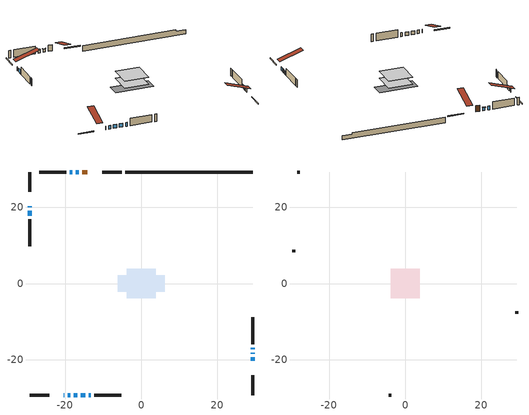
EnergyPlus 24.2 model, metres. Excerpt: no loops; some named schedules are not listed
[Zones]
conditioned space
 floor adiabatic (AdiabaticFloorConstruction): -3.87,-3.87 -3.87,3.87 3.87,3.87 3.87,-3.87 z0.46
 floor foundation (Slab1 construction): -6.17,-2.21 -6.17,2.21 6.17,2.21 6.17,-2.21 z-1.37
 wall outside (RimJoist1 construction): -5.18,29.28 -10.31,29.28 / -29.28,-29.28 -24.15,-29.28 / -29.28,29.28 -29.28,24.15 / 29.28,-29.28 29.28,-24.15 z0.46:0.76
 wall outside (AdiabaticWallConstruction 1): -14.15,29.28 -15.53,29.28 z0.46:2.49
 wall outside (AdiabaticWallConstruction): -20.31,-29.28 -20.24,-29.28 / 29.28,-20.31 29.28,-19.41 / -19.32,-29.28 -18.71,-29.28 / -29.28,20.31 -29.28,20 / 29.28,-18.49 29.28,-18.18 / 29.28,-17.25 29.28,-16.86 / -17.78,-29.28 -16.77,-29.28 / -15.84,-29.28 -14.67,-29.28 / -29.28,19.08 -29.28,17.77 / -13.74,-29.28 -13.25,-29.28 / -18.12,29.28 -18.79,29.28 z0.46:1.68; -16.45,29.28 -17.2,29.28 z0.46:1.45
 wall outside (Wall1 construction): -19.71,29.28 -26.76,29.28 / -12.32,-29.28 -5.27,-29.28 / -29.28,16.84 -29.28,9.79 / 29.28,-15.93 29.28,-8.89 z0.46:2.9
 wall foundation (FoundationWall1 construction): -4.25,29.28,-1.37 -4.25,29.28,0.46 25.92,29.28,0.46 25.92,29.28,0.02 29.28,29.28,0.02 29.28,29.28,-1.37
 window (WindowConstruction 7): -20.31,-29.28 -20.25,-29.28 z0.46:1.68
 window (WindowConstruction 6): 29.28,-20.31 29.28,-19.41 z0.46:1.68
 window (WindowConstruction 9): -19.32,-29.28 -18.71,-29.28 z0.46:1.68
 window (WindowConstruction 10): -29.28,20.31 -29.28,20 z0.46:1.68
 window (WindowConstruction 11): 29.28,-18.48 29.28,-18.18 z0.46:1.68
 window (WindowConstruction 8): 29.28,-17.25 29.28,-16.86 z0.46:1.68
 window (WindowConstruction): -17.78,-29.28 -16.77,-29.28 z0.46:1.68
 window (WindowConstruction 1): -15.84,-29.28 -14.67,-29.28 z0.46:1.68
 window (WindowConstruction 2): -29.28,19.08 -29.28,17.77 z0.46:1.68
 window (WindowConstruction 3): -13.74,-29.28 -13.25,-29.28 z0.46:1.68
 window (WindowConstruction 4): -16.46,29.28 -17.19,29.28 z0.46:1.45
 window (WindowConstruction 5): -18.12,29.28 -18.78,29.28 z0.46:1.68
 door (Door): -14.15,29.28 -15.53,29.28 z0.46:2.49
 ceiling adiabatic (AdiabaticFloorConstruction): 3.87,-3.87 3.87,3.87 -3.87,3.87 -3.87,-3.87 z0.46
attic - vented
 floor to conditioned space (Floor1 construction Reversed): -3.87,-3.87 -3.87,3.87 3.87,3.87 3.87,-3.87 z2.9
 wall outside (Wall2 construction): -27.69,29.28 -28.35,29.28 / -4.34,-29.28 -3.68,-29.28 / -29.28,8.86 -29.28,8.2 / 29.28,-7.96 29.28,-7.3 z0.46:2.9
 roof outside (Roof1 construction): -13.22,29.28,2.9 -13.22,21.75,5.41 -11.23,21.75,5.41 -11.23,29.28,2.9; -21.24,-29.28,2.9 -21.24,-21.75,5.41 -23.22,-21.75,5.41 -23.22,-29.28,2.9; -29.28,21.24,2.9 -21.75,21.24,5.41 -21.75,23.22,5.41 -29.28,23.22,2.9; 29.28,-21.24,2.9 21.75,-21.24,5.41 21.75,-23.22,5.41 29.28,-23.22,2.9
shading: -17.34,29.28 -16.31,29.28 -16.31,29.58 -17.34,29.58 z1.6
[Building]
Building 1: Terrain=Suburbs
[Site:Location]
Charlottetown AP_PE: Latitude {deg}=46.29; Longitude {deg}=-63.12; Time Zone {hr}=-4; Elevation {m}=48; Keep Site Location Information=Yes
[Site:GroundTemperature:Shallow]
1.81207, -0.126142, -0.281361, 0.638419, 4.33082, 8.00603, 11.1922, 13.2106, 13.3821, 11.7405, 8.63552, 5.07305
[Site:WaterMainsTemperature]
Calculation Method=Schedule; Temperature Schedule=mains temperature schedule
[Material] Roughness=Rough; Thermal Absorptance=0.9
Name | Thickness {m} | Conductivity {W/m-K} | Density {kg/m3} | Specific Heat {J/kg-K} | Solar Absorptance | Visible Absorptance
asphalt or fiberglass shingles | 0.00635 | 0.162714 | 1121.4 | 1465.45 | 0.4 | 0.4
ceiling loosefill ins | 0.0846667 | 0.0480833 | 16.02 | 1046.75 | 0.7 | 0.7
ceiling stud and cavity | 0.1397 | 0.0936684 | 65.682 | 1177.47 | 0.7 | 0.7
concrete 4.0 in. | 0.1016 | 1.803125 | 2242.8 | 837.4 | 0.7 | 0.7
concrete 8.0 in. | 0.2032 | 1.803125 | 2242.8 | 837.4 | 0.7 | 0.7
door material | 0.04445 | 0.0451087 | 512.64 | 1214.23 | 0.7 | 0.7
floor covering | 0.0127 | 0.0433444 | 54.468 | 1339.84 | 0.6 | 0.6
floor rigid ins; wall rigid ins | 0.512978 | 0.029427 | 32.04 | 1214.23 | 0.7 | 0.7
floor stud and cavity | 0.1397 | 1.75129 | 37.0049 | 1207.88 | 0.7 | 0.7
furniture material conditioned space 1 | 0.1524 | 0.115458 | 640.8 | 1214.23 | 0.6 | 0.6
gypsum board | 0.0127 | 0.160291 | 801 | 837.4 | 0.6 | 0.6
osb sheathing 0.5 in. | 0.0127 | 0.115458 | 512.64 | 1214.23 | 0.7 | 0.7
osb sheathing 0.75 in. | 0.01905 | 0.115458 | 512.64 | 1214.23 | 0.7 | 0.7
osb sheathing 2.0 in. | 0.0508 | 0.115458 | 512.64 | 1214.23 | 0.7 | 0.7
rim joist stud and cavity | 0.0508 | 0.0356798 | 125.044 | 1163.47 | 0.6 | 0.6
wall stud and cavity | 0.1397 | 0.110499 | 139.0536 | 1170.24 | 0.7 | 0.7
wall stud and cavity 1 | 0.0889 | 6.1454 | 50.32683 | 1063.81 | 0.6 | 0.6
wall stud and cavity 2 | 0.0889 | 0.380278 | 52.3479 | 1209.89 | 0.7 | 0.7
wall stud and cavity 3 | 0.0889 | 0.391764 | 83.0341 | 1211.67 | 0.7 | 0.7
wood siding | 0.0254 | 0.102417 | 544.68 | 1172.36 | 0.4 | 0.4
wood siding 1 | 0.00254 | 0.102417 | 544.68 | 1172.36 | 0.4 | 0.4
wood siding 2; wood siding 3; wood siding 4 | 0.0254 | 0.102417 | 544.68 | 1172.36 | 0.7 | 0.7
[WindowMaterial:SimpleGlazingSystem]
Name | U-Factor {W/m2-K} | Solar Heat Gain Coefficient
WindowMaterial | 2.99117 | 0.55
WindowMaterial 1 | 2.9378 | 0.6
WindowMaterial 10 | 3.05704 | 0.41
WindowMaterial 2 | 3.01899 | 0.51
WindowMaterial 3 | 3.04511 | 0.47
WindowMaterial 4 | 3.02467 | 0.5
WindowMaterial 5 | 3.02126 | 0.51
WindowMaterial 6 | 2.95313 | 0.58
WindowMaterial 7 | 3.03943 | 0.32
WindowMaterial 8 | 2.992306 | 0.59
WindowMaterial 9 | 5.14938 | 0.64
[Construction]
AdiabaticFloorConstruction: floor stud and cavity, floor rigid ins, osb sheathing 0.75 in., floor covering
AdiabaticWallConstruction: wood siding 3, wall rigid ins, wall stud and cavity 2, gypsum board
AdiabaticWallConstruction 1: wood siding 4, wall rigid ins, wall stud and cavity 2, gypsum board
Door: door material
Floor1 construction Reversed: gypsum board, ceiling stud and cavity, ceiling loosefill ins
FoundationWall1 construction: concrete 8.0 in.
furniture construction conditioned space 1: furniture material conditioned space 1
PartitionWallConstruction: gypsum board, wall stud and cavity 3, gypsum board
RimJoist1 construction: wood siding 2, osb sheathing 2.0 in., rim joist stud and cavity
Roof1 construction: asphalt or fiberglass shingles
Slab1 construction: concrete 4.0 in.
Wall1 construction: wood siding, osb sheathing 0.5 in., wall stud and cavity, gypsum board
Wall2 construction: wood siding 1, wall stud and cavity 1
WindowConstruction: WindowMaterial
WindowConstruction 1: WindowMaterial 1
WindowConstruction 10; WindowConstruction 9: WindowMaterial 9
WindowConstruction 11: WindowMaterial 10
WindowConstruction 2: WindowMaterial 2
WindowConstruction 3: WindowMaterial 3
WindowConstruction 4: WindowMaterial 4
WindowConstruction 5: WindowMaterial 5
WindowConstruction 6: WindowMaterial 6
WindowConstruction 7: WindowMaterial 7
WindowConstruction 8: WindowMaterial 8
[Zone] Multiplier=1; Part of Total Floor Area=Yes
Name | Volume {m3}
attic - vented | 24.3481
conditioned space | 247.3
[Space]
Name | Zone | Volume {m3}
attic - vented 1 | attic - vented | 24.3481
conditioned space 1 | conditioned space | 247.3
[ZoneInfiltration:EffectiveLeakageArea]
infil attic - vented 1: Zone or Space=attic - vented 1; Schedule=Always On Discrete; Effective Air Leakage Area {cm2}=2140.66; Stack Coefficient=0.000344091; Wind Coefficient=1.25331e-05
[ZoneMixing]
whole house fan mix: Zone or Space=attic - vented; Schedule=Always On Continuous; Design Flow Rate Calculation Method=Flow/Zone; Design Flow Rate {m3/s}=0; Source Zone or Space=conditioned space
[SurfaceProperty:ExposedFoundationPerimeter]
Slab1: Exposed Perimeter Calculation Method=TotalExposedPerimeter; Total Exposed Perimeter {m}=33.528
[InternalMass] Zone or ZoneList=conditioned space; Space or SpaceList=conditioned space 1
Name | Construction | Surface Area {m2}
furniture mass conditioned space 1 | furniture construction conditioned space 1 | 45.7599
partition wall mass | PartitionWallConstruction | 114.4
[Lights]
interior lighting: Zone or ZoneList or Space or SpaceList=conditioned space 1; Schedule=interior lighting schedule; Design Level Calculation Method=LightingLevel; Lighting Level {W}=343.2; Return Air Fraction=0; Fraction Radiant=0.6; Fraction Visible=0.2; Fraction Replaceable=1
[People]
occupants: Zone or ZoneList or Space or SpaceList=conditioned space 1; Number of People Schedule=occupants schedule; Number of People Calculation Method=People; Number of People=3; Fraction Radiant=0.314171; Sensible Heat Fraction=0.56303; Activity Level Schedule=occupants activity schedule; Carbon Dioxide Generation Rate {m3/s-W}=0; Enable ASHRAE 55 Comfort Warnings=No; Mean Radiant Temperature Calculation Type=EnclosureAveraged
[ElectricEquipment] Zone or ZoneList or Space or SpaceList=conditioned space 1; Design Level Calculation Method=EquipmentLevel
Name | Schedule | Design Level {W} | Fraction Latent | Fraction Radiant | Fraction Lost
clothes dryer | clothes dryer schedule | 140.772 | 0.015 | 0.081 | 0.85
clothes washer | clothes washer schedule | 32.1985 | 0.03 | 0.162 | 0.7
cooking range | cooking range schedule | 215.147 | 0.08 | 0.432 | 0.2
dishwasher | dishwasher schedule | 66.8632 | 0.3 | 0.18 | 0.4
fridge | fridge schedule | 72.9452 | 0 | 0.6 | 0
mech vent house fan | mech vent house fan schedule | 0 | 0 | 0 | 1
mech vent house fan cfis | mech vent house fan cfis schedule | 0 | 0 | 0 | 0
misc plug loads | misc plug loads schedule | 494.7 | 0.045 | 0.513 | 0.1
whole house fan | Always On Discrete | 0 | 0 | 0 | 1
[OtherEquipment] Zone or ZoneList or Space or SpaceList=conditioned space 1; Design Level Calculation Method=EquipmentLevel
Name | Fuel Type | Schedule | Design Level {W} | Fraction Latent | Fraction Radiant | Fraction Lost
clothes dryer 1 | Electricity | clothes dryer schedule | 0 | 0.015 | 0.081 | 0.85
cooking range 1 | Electricity | cooking range schedule | 0 | 0.08 | 0.432 | 0.2
general water use latent | None | general water use schedule | 62.594 | 1 | 0 | 0
general water use sensible | None | general water use schedule | -61.6891 | 0 | 0.6 | 0
mech vent house fan latent load | None | Always On Discrete | 0 | 1 | 0 | 0
mech vent house fan sensible load | None | Always On Discrete | 0 | 0 | 0 | 0
water heater energy adjustment1 | FuelOilNo2 | Always On Discrete | 0.01 | 0 | 0 | 1
[ZoneInfiltration:DesignFlowRate] Zone or ZoneList or Space or SpaceList=conditioned space 1; Schedule=Always On Discrete; Design Flow Rate Calculation Method=Flow/Zone; Design Flow Rate {m3/s}=0
infil flow; natural vent flow; whole house fan flow
[Foundation:Kiva]
Foundation Kiva 1: Initial Indoor Air Temperature {C}=21.1111; Wall Height Above Grade {m}=0.459974; Wall Depth Below Slab {m}=0.2032
[Foundation:Kiva:Settings]
Soil Conductivity {W/m-K}=0.849921; Soil Density {kg/m3}=1842.3; Soil Specific Heat {J/kg-K}=418.7; Ground Solar Absorptivity=0.9; Ground Thermal Absorptivity=0.9; Ground Surface Roughness {m}=0.03; Far-Field Width {m}=40; Deep-Ground Boundary Condition=ZeroFlux; Deep-Ground Depth {m}=40; Minimum Cell Dimension {m}=0.2; Maximum Cell Growth Coefficient=3; Simulation Timestep=Timestep
[Exterior:Lights]
exterior lighting: Schedule=exterior lighting schedule; Design Level {W}=75.6
[EnergyManagementSystem:GlobalVariable]
infil_program_Qfan
infil_program_Qinf
natural_vent_program_Qnv
natural_vent_program_Qwhf
[EnergyManagementSystem:Sensor]
Name | Output:Variable or Output:Meter Index Key | Output:Variable or Output:Meter
airflow_gain | infil flow | Infiltration Sensible Heat Gain Energy
airflow_gain_1 | natural vent flow | Infiltration Sensible Heat Gain Energy
airflow_gain_2 | whole house fan flow | Infiltration Sensible Heat Gain Energy
airflow_loss | infil flow | Infiltration Sensible Heat Loss Energy
airflow_loss_1 | natural vent flow | Infiltration Sensible Heat Loss Energy
airflow_loss_2 | whole house fan flow | Infiltration Sensible Heat Loss Energy
clg_load_cond |  | Cooling:EnergyTransfer:Zone:CONDITIONED SPACE
clg_sp_s; clg_sp_s_1 | cooling setpoint | Schedule Value
clothes_dryer_exhaust_0_sch_s | clothes dryer exhaust 0 schedule | Schedule Value
cool_season | cooling season schedule | Schedule Value
htg_load_cond |  | Heating:EnergyTransfer:Zone:CONDITIONED SPACE
htg_sp_s; htg_sp_s_1 | heating setpoint | Schedule Value
ig_ee_conv | clothes dryer | Electric Equipment Convective Heating Energy
ig_ee_conv_2 | cooking range | Electric Equipment Convective Heating Energy
ig_ee_conv_4 | fridge | Electric Equipment Convective Heating Energy
ig_ee_conv_5 | misc plug loads | Electric Equipment Convective Heating Energy
ig_ee_conv_6 | whole house fan | Electric Equipment Convective Heating Energy
ig_ee_rad | clothes dryer | Electric Equipment Radiant Heating Energy
ig_ee_rad_2 | cooking range | Electric Equipment Radiant Heating Energy
ig_ee_rad_4 | fridge | Electric Equipment Radiant Heating Energy
ig_ee_rad_5 | misc plug loads | Electric Equipment Radiant Heating Energy
ig_ee_rad_6 | whole house fan | Electric Equipment Radiant Heating Energy
ig_lgt_conv | interior lighting | Lights Convective Heating Energy
ig_lgt_rad | interior lighting | Lights Radiant Heating Energy
ig_lgt_vis | interior lighting | Lights Visible Radiation Heating Energy
ig_oe_conv | clothes dryer 1 | Other Equipment Convective Heating Energy
ig_oe_conv_1 | cooking range 1 | Other Equipment Convective Heating Energy
ig_oe_conv_2 | general water use latent | Other Equipment Convective Heating Energy
ig_oe_conv_3 | general water use sensible | Other Equipment Convective Heating Energy
ig_oe_conv_4 | water heater energy adjustment1 | Other Equipment Convective Heating Energy
ig_oe_rad | clothes dryer 1 | Other Equipment Radiant Heating Energy
ig_oe_rad_1 | cooking range 1 | Other Equipment Radiant Heating Energy
ig_oe_rad_2 | general water use latent | Other Equipment Radiant Heating Energy
ig_oe_rad_3 | general water use sensible | Other Equipment Radiant Heating Energy
ig_oe_rad_4 | water heater energy adjustment1 | Other Equipment Radiant Heating Energy
ig_ppl_conv | occupants | People Convective Heating Energy
ig_ppl_rad | occupants | People Radiant Heating Energy
im_conv | furniture mass conditioned space 1 | Surface Inside Face Convection Heat Gain Energy
im_conv_1 | partition wall mass | Surface Inside Face Convection Heat Gain Energy
im_ig | furniture mass conditioned space 1 | Surface Inside Face Internal Gains Radiation Heat Gain Energy
im_ig_1 | partition wall mass | Surface Inside Face Internal Gains Radiation Heat Gain Energy
im_lgt | furniture mass conditioned space 1 | Surface Inside Face Lights Radiation Heat Gain Energy
im_lgt_1 | partition wall mass | Surface Inside Face Lights Radiation Heat Gain Energy
im_sol | furniture mass conditioned space 1 | Surface Inside Face Solar Radiation Heat Gain Energy
im_sol_1 | partition wall mass | Surface Inside Face Solar Radiation Heat Gain Energy
im_surf | furniture mass conditioned space 1 | Surface Inside Face Net Surface Thermal Radiation Heat Gain Energy
im_surf_1 | partition wall mass | Surface Inside Face Net Surface Thermal Radiation Heat Gain Energy
mv_conv | mech vent house fan | Electric Equipment Convective Heating Energy
mv_conv_1 | mech vent house fan cfis | Electric Equipment Convective Heating Energy
mv_conv_2 | mech vent house fan latent load | Other Equipment Convective Heating Energy
mv_conv_3 | mech vent house fan sensible load | Other Equipment Convective Heating Energy
mv_rad | mech vent house fan | Electric Equipment Radiant Heating Energy
mv_rad_1 | mech vent house fan cfis | Electric Equipment Radiant Heating Energy
mv_rad_2 | mech vent house fan latent load | Other Equipment Radiant Heating Energy
mv_rad_3 | mech vent house fan sensible load | Other Equipment Radiant Heating Energy
natural_vent_s | natural vent schedule | Schedule Value
out_pb_s |  | Site Outdoor Air Barometric Pressure
out_wt_s |  | Site Outdoor Air Humidity Ratio
site_vw_s |  | Site Wind Speed
ss_back_out | Window1 | Surface Window Shortwave from Zone Back Out Window Heat Transfer Rate
ss_back_out_1 | Window10 | Surface Window Shortwave from Zone Back Out Window Heat Transfer Rate
ss_back_out_10 | Window8 | Surface Window Shortwave from Zone Back Out Window Heat Transfer Rate
ss_back_out_11 | Window9 | Surface Window Shortwave from Zone Back Out Window Heat Transfer Rate
ss_back_out_2 | Window11 | Surface Window Shortwave from Zone Back Out Window Heat Transfer Rate
ss_back_out_3 | Window13 | Surface Window Shortwave from Zone Back Out Window Heat Transfer Rate
ss_back_out_4 | Window14 | Surface Window Shortwave from Zone Back Out Window Heat Transfer Rate
ss_back_out_5 | Window2 | Surface Window Shortwave from Zone Back Out Window Heat Transfer Rate
ss_back_out_6 | Window3 | Surface Window Shortwave from Zone Back Out Window Heat Transfer Rate
ss_back_out_7 | Window4 | Surface Window Shortwave from Zone Back Out Window Heat Transfer Rate
ss_back_out_8 | Window5 | Surface Window Shortwave from Zone Back Out Window Heat Transfer Rate
ss_back_out_9 | Window7 | Surface Window Shortwave from Zone Back Out Window Heat Transfer Rate
ss_conv | Door1 | Surface Inside Face Convection Heat Gain Energy
ss_conv_1 | Window1 | Surface Inside Face Convection Heat Gain Energy
ss_conv_10 | Window7 | Surface Inside Face Convection Heat Gain Energy
ss_conv_11 | Window8 | Surface Inside Face Convection Heat Gain Energy
ss_conv_12 | Window9 | Surface Inside Face Convection Heat Gain Energy
ss_conv_2 | Window10 | Surface Inside Face Convection Heat Gain Energy
ss_conv_3 | Window11 | Surface Inside Face Convection Heat Gain Energy
ss_conv_4 | Window13 | Surface Inside Face Convection Heat Gain Energy
ss_conv_5 | Window14 | Surface Inside Face Convection Heat Gain Energy
ss_conv_6 | Window2 | Surface Inside Face Convection Heat Gain Energy
ss_conv_7 | Window3 | Surface Inside Face Convection Heat Gain Energy
ss_conv_8 | Window4 | Surface Inside Face Convection Heat Gain Energy
ss_conv_9 | Window5 | Surface Inside Face Convection Heat Gain Energy
ss_ig | Door1 | Surface Inside Face Internal Gains Radiation Heat Gain Energy
ss_ig_1 | Window1 | Surface Inside Face Internal Gains Radiation Heat Gain Energy
ss_ig_10 | Window7 | Surface Inside Face Internal Gains Radiation Heat Gain Energy
ss_ig_11 | Window8 | Surface Inside Face Internal Gains Radiation Heat Gain Energy
ss_ig_12 | Window9 | Surface Inside Face Internal Gains Radiation Heat Gain Energy
ss_ig_2 | Window10 | Surface Inside Face Internal Gains Radiation Heat Gain Energy
ss_ig_3 | Window11 | Surface Inside Face Internal Gains Radiation Heat Gain Energy
ss_ig_4 | Window13 | Surface Inside Face Internal Gains Radiation Heat Gain Energy
ss_ig_5 | Window14 | Surface Inside Face Internal Gains Radiation Heat Gain Energy
ss_ig_6 | Window2 | Surface Inside Face Internal Gains Radiation Heat Gain Energy
ss_ig_7 | Window3 | Surface Inside Face Internal Gains Radiation Heat Gain Energy
ss_ig_8 | Window4 | Surface Inside Face Internal Gains Radiation Heat Gain Energy
ss_ig_9 | Window5 | Surface Inside Face Internal Gains Radiation Heat Gain Energy
ss_lgt | Door1 | Surface Inside Face Lights Radiation Heat Gain Energy
ss_sol | Door1 | Surface Inside Face Solar Radiation Heat Gain Energy
ss_surf | Door1 | Surface Inside Face Net Surface Thermal Radiation Heat Gain Energy
ss_surf_1 | Window1 | Surface Inside Face Net Surface Thermal Radiation Heat Gain Energy
ss_surf_10 | Window7 | Surface Inside Face Net Surface Thermal Radiation Heat Gain Energy
ss_surf_11 | Window8 | Surface Inside Face Net Surface Thermal Radiation Heat Gain Energy
ss_surf_12 | Window9 | Surface Inside Face Net Surface Thermal Radiation Heat Gain Energy
ss_surf_2 | Window10 | Surface Inside Face Net Surface Thermal Radiation Heat Gain Energy
ss_surf_3 | Window11 | Surface Inside Face Net Surface Thermal Radiation Heat Gain Energy
ss_surf_4 | Window13 | Surface Inside Face Net Surface Thermal Radiation Heat Gain Energy
ss_surf_5 | Window14 | Surface Inside Face Net Surface Thermal Radiation Heat Gain Energy
ss_surf_6 | Window2 | Surface Inside Face Net Surface Thermal Radiation Heat Gain Energy
ss_surf_7 | Window3 | Surface Inside Face Net Surface Thermal Radiation Heat Gain Energy
ss_surf_8 | Window4 | Surface Inside Face Net Surface Thermal Radiation Heat Gain Energy
ss_surf_9 | Window5 | Surface Inside Face Net Surface Thermal Radiation Heat Gain Energy
ss_trans_in | Window1 | Surface Window Transmitted Solar Radiation Rate
ss_trans_in_1 | Window10 | Surface Window Transmitted Solar Radiation Rate
ss_trans_in_10 | Window8 | Surface Window Transmitted Solar Radiation Rate
ss_trans_in_11 | Window9 | Surface Window Transmitted Solar Radiation Rate
ss_trans_in_2 | Window11 | Surface Window Transmitted Solar Radiation Rate
ss_trans_in_3 | Window13 | Surface Window Transmitted Solar Radiation Rate
ss_trans_in_4 | Window14 | Surface Window Transmitted Solar Radiation Rate
ss_trans_in_5 | Window2 | Surface Window Transmitted Solar Radiation Rate
ss_trans_in_6 | Window3 | Surface Window Transmitted Solar Radiation Rate
ss_trans_in_7 | Window4 | Surface Window Transmitted Solar Radiation Rate
ss_trans_in_8 | Window5 | Surface Window Transmitted Solar Radiation Rate
ss_trans_in_9 | Window7 | Surface Window Transmitted Solar Radiation Rate
ss_trans_out | Window1 | Surface Inside Face Initial Transmitted Diffuse Transmitted Out Window Solar Radiation Rate
ss_trans_out_1 | Window10 | Surface Inside Face Initial Transmitted Diffuse Transmitted Out Window Solar Radiation Rate
ss_trans_out_10 | Window8 | Surface Inside Face Initial Transmitted Diffuse Transmitted Out Window Solar Radiation Rate
ss_trans_out_11 | Window9 | Surface Inside Face Initial Transmitted Diffuse Transmitted Out Window Solar Radiation Rate
ss_trans_out_2 | Window11 | Surface Inside Face Initial Transmitted Diffuse Transmitted Out Window Solar Radiation Rate
ss_trans_out_3 | Window13 | Surface Inside Face Initial Transmitted Diffuse Transmitted Out Window Solar Radiation Rate
ss_trans_out_4 | Window14 | Surface Inside Face Initial Transmitted Diffuse Transmitted Out Window Solar Radiation Rate
ss_trans_out_5 | Window2 | Surface Inside Face Initial Transmitted Diffuse Transmitted Out Window Solar Radiation Rate
ss_trans_out_6 | Window3 | Surface Inside Face Initial Transmitted Diffuse Transmitted Out Window Solar Radiation Rate
ss_trans_out_7 | Window4 | Surface Inside Face Initial Transmitted Diffuse Transmitted Out Window Solar Radiation Rate
ss_trans_out_8 | Window5 | Surface Inside Face Initial Transmitted Diffuse Transmitted Out Window Solar Radiation Rate
ss_trans_out_9 | Window7 | Surface Inside Face Initial Transmitted Diffuse Transmitted Out Window Solar Radiation Rate
s_conv | Floor1 | Surface Inside Face Convection Heat Gain Energy
s_conv_1 | FoundationWall1 | Surface Inside Face Convection Heat Gain Energy
s_conv_10 | Wall1:180 | Surface Inside Face Convection Heat Gain Energy
s_conv_11 | Wall1:270 | Surface Inside Face Convection Heat Gain Energy
s_conv_12 | Wall1:90 | Surface Inside Face Convection Heat Gain Energy
s_conv_2 | inferred conditioned ceiling | Surface Inside Face Convection Heat Gain Energy
s_conv_3 | inferred conditioned floor | Surface Inside Face Convection Heat Gain Energy
s_conv_4 | RimJoist1:0 | Surface Inside Face Convection Heat Gain Energy
s_conv_5 | RimJoist1:180 | Surface Inside Face Convection Heat Gain Energy
s_conv_6 | RimJoist1:270 | Surface Inside Face Convection Heat Gain Energy
s_conv_7 | RimJoist1:90 | Surface Inside Face Convection Heat Gain Energy
s_conv_8 | Slab1 | Surface Inside Face Convection Heat Gain Energy
s_conv_9 | Wall1:0 | Surface Inside Face Convection Heat Gain Energy
s_ig | Floor1 | Surface Inside Face Internal Gains Radiation Heat Gain Energy
s_ig_1 | FoundationWall1 | Surface Inside Face Internal Gains Radiation Heat Gain Energy
s_ig_10 | Wall1:180 | Surface Inside Face Internal Gains Radiation Heat Gain Energy
s_ig_11 | Wall1:270 | Surface Inside Face Internal Gains Radiation Heat Gain Energy
s_ig_12 | Wall1:90 | Surface Inside Face Internal Gains Radiation Heat Gain Energy
s_ig_2 | inferred conditioned ceiling | Surface Inside Face Internal Gains Radiation Heat Gain Energy
s_ig_3 | inferred conditioned floor | Surface Inside Face Internal Gains Radiation Heat Gain Energy
s_ig_4 | RimJoist1:0 | Surface Inside Face Internal Gains Radiation Heat Gain Energy
s_ig_5 | RimJoist1:180 | Surface Inside Face Internal Gains Radiation Heat Gain Energy
s_ig_6 | RimJoist1:270 | Surface Inside Face Internal Gains Radiation Heat Gain Energy
s_ig_7 | RimJoist1:90 | Surface Inside Face Internal Gains Radiation Heat Gain Energy
s_ig_8 | Slab1 | Surface Inside Face Internal Gains Radiation Heat Gain Energy
s_ig_9 | Wall1:0 | Surface Inside Face Internal Gains Radiation Heat Gain Energy
s_lgt | Floor1 | Surface Inside Face Lights Radiation Heat Gain Energy
s_lgt_1 | FoundationWall1 | Surface Inside Face Lights Radiation Heat Gain Energy
s_lgt_10 | Wall1:180 | Surface Inside Face Lights Radiation Heat Gain Energy
s_lgt_11 | Wall1:270 | Surface Inside Face Lights Radiation Heat Gain Energy
s_lgt_12 | Wall1:90 | Surface Inside Face Lights Radiation Heat Gain Energy
s_lgt_2 | inferred conditioned ceiling | Surface Inside Face Lights Radiation Heat Gain Energy
s_lgt_3 | inferred conditioned floor | Surface Inside Face Lights Radiation Heat Gain Energy
s_lgt_4 | RimJoist1:0 | Surface Inside Face Lights Radiation Heat Gain Energy
s_lgt_5 | RimJoist1:180 | Surface Inside Face Lights Radiation Heat Gain Energy
s_lgt_6 | RimJoist1:270 | Surface Inside Face Lights Radiation Heat Gain Energy
s_lgt_7 | RimJoist1:90 | Surface Inside Face Lights Radiation Heat Gain Energy
s_lgt_8 | Slab1 | Surface Inside Face Lights Radiation Heat Gain Energy
s_lgt_9 | Wall1:0 | Surface Inside Face Lights Radiation Heat Gain Energy
s_sol | Floor1 | Surface Inside Face Solar Radiation Heat Gain Energy
s_sol_1 | FoundationWall1 | Surface Inside Face Solar Radiation Heat Gain Energy
s_sol_10 | Wall1:180 | Surface Inside Face Solar Radiation Heat Gain Energy
s_sol_11 | Wall1:270 | Surface Inside Face Solar Radiation Heat Gain Energy
s_sol_12 | Wall1:90 | Surface Inside Face Solar Radiation Heat Gain Energy
s_sol_2 | inferred conditioned ceiling | Surface Inside Face Solar Radiation Heat Gain Energy
s_sol_3 | inferred conditioned floor | Surface Inside Face Solar Radiation Heat Gain Energy
s_sol_4 | RimJoist1:0 | Surface Inside Face Solar Radiation Heat Gain Energy
